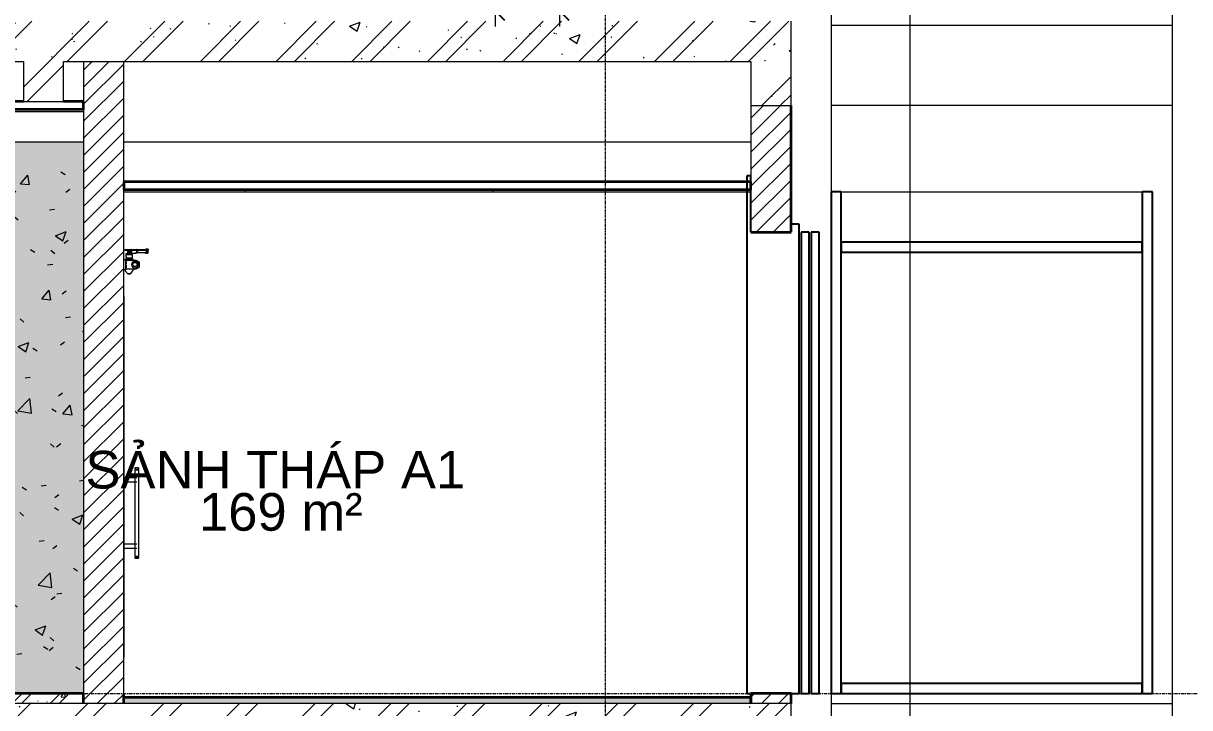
# Model space of a CAD drawing. Header units: millimetres. Extents: x 41641 to 74043, y -6777 to 34550.
# Drawn here: x 45537 to 51348, y 2130 to 5540 of the extents above; entities that cross this region are included whole.
import ezdxf

# ---------------------------------------------------------------- set-up
doc = ezdxf.new("R2010")
doc.units = ezdxf.units.MM
doc.linetypes.add('Centre', pattern=[31.75, 6.35, -4.7625, 15.875, -4.7625])
doc.linetypes.add('Grid Line', pattern=[22.225, 12.7, -3.175, 3.175, -3.175])
for name, color, linetype, lineweight in [('0-1', 7, 'Continuous', 5), ('A-ANNO-DIMS', 211, 'Continuous', 9), ('A-ANNO-DIMS-75', 211, 'Continuous', 9), ('A-AREA-IDEN', 2, 'Continuous', 9), ('A-CLNG-2', 7, 'Continuous', 35), ('A-CLNG-FNSH-1', 250, 'Continuous', 18), ('A-CLNG-PATT', 13, 'Continuous', 18), ('A-DETL-GENF-1', 9, 'Continuous', 18), ('A-DETL-THIN', 151, 'Continuous', 18), ('A-DOOR', 31, 'Continuous', 18), ('A-DOOR-1', 31, 'Continuous', 25), ('A-FLOR-FNSH-1', 7, 'Continuous', 35), ('A-FLOR-LEVL-2', 51, 'Centre', 9), ('A-FLOR-PATT-3', 8, 'Continuous', 18), ('A-WALL', 113, 'Continuous', 18), ('A-WALL-1', 7, 'Continuous', 35), ('A-WALL-PATT', 111, 'Continuous', 18), ('S-BEAM-2', 250, 'Continuous', 18), ('S-COLS-1', 250, 'Continuous', 18), ('S-GRID-1', 1, 'Grid Line', 9)]:
    doc.layers.add(name, color=color, linetype=linetype, lineweight=lineweight)
doc.styles.add('Arial', font='arial.ttf', dxfattribs={"height": 187.5})
doc.styles.add('UTM Avo', font='', dxfattribs={"width": 0.9, "height": 187.5})
doc.styles.get('UTM Avo').set_extended_font_data('UTM Avo')
doc.dimstyles.new('1_Dim_chi_tiet_2_5', dxfattribs={"dimscale": 304.8, "dimtxt": 187.368928, "dimasz": 0.295276, "dimexe": 0.246063, "dimexo": 0.0625, "dimgap": 0.024606, "dimtad": 1, "dimdec": 0, "dimrnd": 5, "dimzin": 0, "dimdsep": 46, "dimtxsty": 'UTM Avo', "dimblk1": 'OBLIQUE', "dimblk2": 'OBLIQUE', "dimsah": 1, "dimcen": 0.09, "dimdle": 0.246063, "dimazin": 0, "dimtfac": 1, "dimtdec": 4, "dimtix": 1, "dimtmove": 0, "dimatfit": 3, "dimfxl": 0.492126, "dimfxlon": 1, "dimtvp": 1, "dimtolj": 1, "dimtzin": 0, "dimarcsym": 2})
pattern_1 = [(50, (48873.26, 15725), (273.276, -23.909), [28.575, -314.325]), (355, (48873.26, 15725), (-52.8646, 286.585), [22.86, -251.46]), (100.451, (48896.03, 15723), (220.414, 262.6745), [24.285, -267.135]), (46.184, (48873.26, 15801.2), (406.619, -63.0646), [42.862, -471.487]), (96.636, (48907.14, 15795.94), (356.104, 371.141), [36.428, -400.703]), (351.184, (48873.26, 15801.2), (356.107, 371.138), [34.29, -377.19]), (21, (48911.36, 15782.15), (227.4212, -153.398), [28.575, -314.325]), (326, (48911.36, 15782.15), (92.7027, 276.282), [22.86, -251.46]), (71.451, (48930.3, 15769.37), (320.1254, 122.8816), [24.285, -267.135]), (37.5, (48873.26, 15725), (4.6325, 126.8326), [2.515, -245.897, 2.515, -252.755, -252.413]), (37.5, (48873.26, 15725), (4.6325, 126.8326), [-503.682, 2.515, -249.898]), (7.5, (48873.26, 15725), (100.2292, 150.2711), [2.515, -143.027, 2.515, -240.182, -96.203]), (7.5, (48873.26, 15725), (100.2292, 150.2711), [-388.239, 2.515, -93.688]), (327.5, (48788.3, 15725), (203.38684, -8.5935), [2.515, -92.735, 2.515, -294.665, -394.335]), (327.5, (48788.3, 15725), (203.38684, -8.5935), [-392.43, 2.515, -391.82]), (317.5, (48750.2, 15725), (222.1944, 38.1398), [2.515, -121.31, 2.515, -194.843, -280.035]), (317.5, (48750.2, 15725), (222.1944, 38.1398), [-321.183, 2.515, -277.52]), (45, (48873.26, 15725), (-94.2927, 94.2927), []), (45, (48873.26, 15867.88), (-94.2927, 94.2927), [])]
pattern_2 = [(0, (48873.26, 15725), (609.6, 152.4), [25.146, -432.054, 25.146, -432.054, -2438.4]), (0, (48873.26, 15725), (609.6, 152.4), [-914.4, 25.146, -889.254, 25.146, -432.054, -1066.8]), (0, (48873.26, 15725), (609.6, 152.4), [-2286, 25.146, -279.654, 25.146, -736.854]), (120, (49101.86, 15801.2), (-436.7823, 451.729), [25.146, -432.054, 25.146, -432.054, -2438.4]), (120, (49101.86, 15801.2), (-436.7823, 451.729), [-914.4, 25.146, -889.254, 25.146, -432.054, -1066.8]), (120, (49101.86, 15801.2), (-436.7823, 451.729), [-2286, 25.146, -279.654, 25.146, -736.854]), (240, (49178.06, 16106), (-172.8177, -604.129), [25.146, -432.054, 25.146, -432.054, -2438.4]), (240, (49178.06, 16106), (-172.8177, -604.129), [-914.4, 25.146, -889.254, 25.146, -432.054, -1066.8]), (240, (49178.06, 16106), (-172.8177, -604.129), [-2286, 25.146, -279.654, 25.146, -736.854])]
pattern_3 = [(45, (48873.26, 15725), (-42.4264, 42.4264), [])]
pattern_4 = [(50, (48873.26, 15725), (546.553, -47.817), [57.15, -628.65]), (355, (48873.26, 15725), (-105.728, 573.17), [45.72, -502.92]), (100.451, (48918.8, 15721), (440.828, 525.35), [48.57, -534.27]), (46.184, (48873.26, 15877.4), (813.237, -126.128), [85.725, -942.975]), (96.636, (48941, 15866.9), (712.207, 742.283), [72.855, -801.405]), (351.184, (48873.3, 15877.4), (712.215, 742.276), [68.58, -754.38]), (21, (48949.46, 15839.3), (454.843, -306.796), [57.15, -628.65]), (326, (48949.46, 15839.3), (185.406, 552.564), [45.72, -502.92]), (71.451, (48987.36, 15813.73), (640.251, 245.764), [48.57, -534.27]), (37.5, (48873.26, 15725), (9.2664, 253.665), [5.029, -491.795, 5.029, -505.511, -504.825]), (37.5, (48873.26, 15725), (9.2664, 253.665), [-1007.364, 5.029, -499.796]), (7.5, (48873.26, 15725), (200.4594, 300.5414), [5.029, -286.055, 5.029, -480.365, -192.405]), (7.5, (48873.26, 15725), (200.4594, 300.5414), [-776.478, 5.029, -187.376]), (327.5, (48703.33, 15725), (406.7728, -17.1864), [5.029, -185.471, 5.029, -589.331, -788.67]), (327.5, (48703.33, 15725), (406.7728, -17.1864), [-784.86, 5.029, -783.641]), (317.5, (48627.13, 15725), (444.388, 76.28), [5.029, -242.621, 5.029, -389.687, -560.07]), (317.5, (48627.13, 15725), (444.388, 76.28), [-642.366, 5.029, -555.041]), (45, (48873.26, 15725), (-188.5854, 188.5854), []), (45, (48873.26, 16010.75), (-188.5854, 188.5854), [])]

# ---------------------------------------------------------------- blocks, each defined once
blk = doc.blocks.new('NCV_TKTC_KET CAU_rvt-1-TKCS_THANG MÁY TM1 - MẶT CẮT')
at = {"layer": 'S-BEAM-2'}
for p, q in [((49561.9, 5530), (51261.9, 5530)), ((49561.9, 5530), (49561.9, 5130)), ((51261.9, 5130), (51261.9, 5530)), ((51261.9, 5130), (49561.9, 5130)), ((44546.9, 4950), (45737, 4950)), ((45737, 4950), (45836.9, 4950)), ((46036.9, 4950), (49161.9, 4950))]:
    blk.add_line(p, q, dxfattribs=at)
at = {"layer": 'S-COLS-1'}
for p, q in [((51261.9, -3850), (51261.9, 29350)), ((49561.9, 5600), (49561.9, 4700)), ((49561.9, 2200), (49561.9, 500))]:
    blk.add_line(p, q, dxfattribs=at)
blk = doc.blocks.new('FD_07 - FD_07-1700x2200-CỬA ĐI 2 CÁNH-910693-TKCS_THANG MÁY TM1 - MẶT CẮT')
at = {"layer": 'A-DOOR'}
for p, q in [((46044.4, 4360), (46036.9, 4360)), ((46048.5, 4360), (46036.9, 4360)), ((46042.9, 4413.5), (46072.3, 4413.5)), ((46042.9, 4413.5), (46042.9, 4410.5)), ((46042.9, 4410.5), (46072.3, 4410.5)), ((46044.4, 4367), (46044.4, 4360)), ((46044.4, 4367), (46058.9, 4367)), ((46048.4, 4360), (46044.4, 4360)), ((46048.4, 4359.7), (46048.5, 4359.9)), ((46048.5, 4359.9), (46048.4, 4359.7)), ((46048.4, 4359.7), (46048.5, 4359.9)), ((46048.5, 4387), (46048.5, 4393)), ((46048.5, 4393), (46052.6, 4393)), ((46052.6, 4387), (46048.5, 4387)), ((46048.5, 4376.1), (46048.5, 4384.4)), ((46048.5, 4371), (46078.5, 4371)), ((46048.5, 4360), (46049.6, 4360)), ((46049.6, 4360), (46052.6, 4360)), ((46052.6, 4393), (46074.2, 4393)), ((46052.6, 4387), (46052.6, 4393)), ((46074.2, 4387), (46052.6, 4387)), ((46052.6, 4360), (46096.8, 4360)), ((46053.9, 4369), (46053.9, 4371)), ((46057.6, 4369), (46053.9, 4369)), ((46054.9, 4369), (46054.9, 4367)), ((46054.9, 4369), (46054.9, 4367)), ((46055.4, 4410.5), (46055.4, 4409.5)), ((46055.4, 4410.5), (46055.4, 4409.5)), ((46057.4, 4409.5), (46055.4, 4409.5)), ((46055.4, 4409.5), (46057.4, 4409.5)), ((46057.4, 4409.5), (46055.4, 4409.5)), ((46055.4, 4409.5), (46057.4, 4409.5)), ((46055.4, 4409), (46055.4, 4396)), ((46055.4, 4409), (46055.4, 4396)), ((46055.4, 4409), (46071.4, 4409)), ((46071.4, 4396), (46055.4, 4396)), ((46068.5, 4409.5), (46057.4, 4409.5)), ((46061.2, 4369), (46057.6, 4369)), ((46057.9, 4409), (46057.9, 4393)), ((46057.9, 4396), (46057.9, 4393)), ((46058.9, 4367), (46083.5, 4367)), ((46059.1, 4409), (46059.1, 4393)), ((46061.2, 4371), (46061.2, 4369)), ((46066.3, 4369), (46061.2, 4369)), ((46071.3, 4369), (46066.3, 4369)), ((46067.7, 4393), (46067.7, 4409)), ((46096.6, 4409.5), (46068.5, 4409.5)), ((46068.5, 4395.5), (46096.6, 4395.5)), ((46068.9, 4393), (46068.9, 4409)), ((46068.9, 4393), (46068.9, 4395.5)), ((46071.3, 4409), (46072.1, 4409)), ((46072.1, 4396), (46071.3, 4396)), ((46071.3, 4369), (46071.3, 4371)), ((46074, 4369), (46071.3, 4369)), ((46072.6, 4369), (46071.3, 4369)), ((46071.4, 4396), (46071.4, 4409)), ((46071.7, 4369), (46072.6, 4369)), ((46072.6, 4369), (46071.7, 4369)), ((46071.8, 4398.3), (46071.8, 4406.7)), ((46071.8, 4398.3), (46071.8, 4406.7)), ((46072.3, 4413.5), (46073.5, 4413.5)), ((46072.3, 4413.5), (46073.5, 4413.5)), ((46073.5, 4412.5), (46072.3, 4412.5)), ((46072.3, 4410.5), (46073.5, 4410.5)), ((46072.3, 4410.5), (46073.5, 4410.5)), ((46072.9, 4413.5), (46072.4, 4413.5)), ((46072.4, 4413.5), (46072.9, 4413.5)), ((46072.9, 4410.5), (46072.4, 4410.5)), ((46072.4, 4410.5), (46072.9, 4410.5)), ((46074, 4369), (46072.6, 4369)), ((46072.9, 4367), (46072.9, 4369)), ((46072.9, 4367), (46072.9, 4369)), ((46073.5, 4413.5), (46099, 4413.5)), ((46073.5, 4410.5), (46099, 4410.5)), ((46074, 4369), (46074, 4371)), ((46074, 4370.9), (46074, 4369)), ((46074.2, 4393), (46078.5, 4393)), ((46074.2, 4387), (46074.2, 4393)), ((46078.5, 4387), (46074.2, 4387)), ((46078.5, 4393), (46078.5, 4387)), ((46078.5, 4384.4), (46078.5, 4376.1)), ((46083.5, 4360), (46083.5, 4367)), ((46123.4, 4409.5), (46096.6, 4409.5)), ((46101.3, 4408.5), (46096.6, 4408.5)), ((46096.6, 4396.5), (46101.3, 4396.5)), ((46097.7, 4359.7), (46113.3, 4351.1)), ((46099, 4413.5), (46100, 4413.5)), ((46099, 4413.5), (46100, 4413.5)), ((46100, 4412.5), (46099, 4412.5)), ((46099, 4410.5), (46100, 4410.5)), ((46099, 4410.5), (46100, 4410.5)), ((46100, 4413.5), (46150.7, 4413.5)), ((46100, 4410.5), (46150.7, 4410.5)), ((46101.3, 4408.5), (46100, 4408.5)), ((46100, 4396.5), (46101.3, 4396.5)), ((46151.3, 4407.5), (46101.3, 4407.5)), ((46101.3, 4397.5), (46151.3, 4397.5)), ((46146.5, 4407.5), (46104.4, 4407.5)), ((46104.4, 4397.5), (46146.4, 4397.5)), ((46123.4, 4409.5), (46125.4, 4409.5)), ((46125.4, 4409.5), (46123.4, 4409.5)), ((46123.4, 4409.5), (46125.4, 4409.5)), ((46125.4, 4409.5), (46123.4, 4409.5)), ((46125.4, 4409.5), (46125.4, 4410.5)), ((46125.4, 4409.5), (46125.4, 4410.5)), ((46145.3, 4409.5), (46146.4, 4409.5)), ((46147.3, 4409.5), (46145.3, 4409.5)), ((46146.3, 4395.5), (46145.3, 4395.5)), ((46145.3, 4395.5), (46147.3, 4395.5)), ((46146.3, 4409.5), (46146.3, 4406.8)), ((46146.4, 4409.5), (46146.3, 4409.5)), ((46146.3, 4409.5), (46146.3, 4406.4)), ((46146.3, 4409.5), (46146.8, 4409.5)), ((46146.3, 4398.6), (46146.3, 4395.5)), ((46146.3, 4398.2), (46146.3, 4395.5)), ((46146.3, 4395.5), (46146.3, 4395.5)), ((46146.8, 4395.5), (46146.4, 4395.5)), ((46147.3, 4395.5), (46146.6, 4395.5)), ((46146.6, 4395.5), (46147.3, 4395.5)), ((46146.8, 4415.3), (46146.8, 4413.5)), ((46146.8, 4415.3), (46158.8, 4415.3)), ((46158.8, 4415.3), (46146.8, 4415.3)), ((46146.8, 4415.3), (46146.8, 4413.5)), ((46146.8, 4415.3), (46158.8, 4415.3)), ((46158.8, 4415.3), (46146.8, 4415.3)), ((46146.8, 4409.5), (46146.8, 4406.9)), ((46146.8, 4398.1), (46146.8, 4395.5)), ((46147.3, 4409.5), (46148.4, 4409.5)), ((46148.4, 4395.5), (46147.3, 4395.5)), ((46147.8, 4410.5), (46147.8, 4409.5)), ((46147.8, 4410.5), (46147.8, 4409.5)), ((46148.4, 4409.5), (46151.1, 4409.5)), ((46148.4, 4407.1), (46148.4, 4409.5)), ((46148.4, 4395.5), (46148.4, 4397.9)), ((46151.1, 4395.5), (46148.4, 4395.5)), ((46149.4, 4406.5), (46151.3, 4406.5)), ((46151.3, 4398.5), (46149.4, 4398.5)), ((46150.7, 4413.5), (46152.3, 4413.5)), ((46150.7, 4410.5), (46152.3, 4410.5)), ((46151.1, 4409.5), (46154.2, 4409.5)), ((46154.2, 4395.5), (46151.1, 4395.5)), ((46152.3, 4413.5), (46151.2, 4413.5)), ((46151.3, 4406.5), (46151.6, 4406.5)), ((46151.6, 4398.5), (46151.3, 4398.5)), ((46151.6, 4406.5), (46153.3, 4406.5)), ((46153.3, 4398.5), (46151.6, 4398.5)), ((46152.3, 4413.5), (46160, 4413.5)), ((46152.3, 4410.5), (46160, 4410.5)), ((46155.1, 4409.5), (46153.1, 4409.5)), ((46153.1, 4395.5), (46155.1, 4395.5)), ((46153.3, 4400.7), (46153.3, 4404.3)), ((46154.2, 4409.5), (46154.2, 4405.6)), ((46154.2, 4399.6), (46154.2, 4395.5)), ((46155.1, 4409.5), (46156.6, 4409.5)), ((46156.6, 4395.5), (46155.1, 4395.5)), ((46156.6, 4409.5), (46159.3, 4409.5)), ((46156.6, 4395.5), (46156.6, 4409.5)), ((46159.3, 4395.5), (46156.6, 4395.5)), ((46157.8, 4409.5), (46157.8, 4410.5)), ((46157.8, 4409.5), (46157.8, 4410.5)), ((46158.8, 4413.5), (46158.8, 4415.3)), ((46158.8, 4413.5), (46158.8, 4415.3)), ((46159.3, 4395.5), (46159.3, 4409.5)), ((46159.3, 4395.5), (46159.3, 4409.5)), ((46160, 4413.5), (46160, 4413.5)), ((46160, 4413.5), (46160, 4413.5)), ((46160, 4410.5), (46160, 4410.5)), ((46160, 4410.5), (46160, 4410.5)), ((46160.4, 4410.5), (46160.4, 4413.5)), ((46160.4, 4410.5), (46160.4, 4413.5)), ((46036.9, 4315), (46044.4, 4315)), ((46036.9, 4315), (46048.5, 4315)), ((46044.4, 4315), (46044.4, 4307.4)), ((46044.4, 4315), (46048.4, 4315)), ((46044.7, 4306.7), (46057.7, 4291.3)), ((46048.3, 4318), (46048.3, 4357)), ((46048.5, 4315.1), (46048.4, 4315.3)), ((46048.4, 4315.3), (46048.5, 4315.1)), ((46048.5, 4315.1), (46048.4, 4315.3)), ((46049.6, 4315), (46048.5, 4315)), ((46052.6, 4315), (46049.6, 4315)), ((46096.8, 4315), (46052.6, 4315)), ((46070.2, 4291.3), (46083.2, 4306.7)), ((46081.7, 4337.5), (46087.5, 4347.5)), ((46087.5, 4327.5), (46081.7, 4337.5)), ((46083.4, 4307.4), (46083.4, 4315)), ((46087.5, 4347.5), (46099.1, 4347.5)), ((46099.1, 4327.5), (46087.5, 4327.5)), ((46113.3, 4323.9), (46097.7, 4315.3)), ((46099.1, 4347.5), (46104.8, 4337.5)), ((46104.8, 4337.5), (46099.1, 4327.5)), ((46114.3, 4349.3), (46114.3, 4325.7)), ((46067.4, 4291), (46060.4, 4291)), ((46060.4, 4291), (46067.4, 4291)), ((46060.4, 4291), (46067.4, 4291)), ((46067.4, 4291), (46060.4, 4291)), ((46038.9, 4180), (46036.9, 4180)), ((46038.9, 2380), (46038.9, 4180)), ((46091.9, 3325), (46091.9, 3319)), ((46091.9, 3325), (46091.9, 3319)), ((46091.9, 3314.8), (46091.9, 3275)), ((46091.9, 3314.8), (46091.9, 2885.2)), ((46093.3, 3325), (46093.3, 3325)), ((46101.9, 3325), (46093.3, 3325)), ((46093.3, 3319), (46093.3, 3319)), ((46093.3, 3319), (46101.9, 3319)), ((46093.3, 3314.8), (46093.3, 3314.8)), ((46093.3, 3314.8), (46101.9, 3314.8)), ((46093.9, 3319), (46093.9, 3314.8)), ((46093.9, 3319), (46093.9, 3314.8)), ((46110.6, 3325), (46101.9, 3325)), ((46101.9, 3319), (46110.6, 3319)), ((46101.9, 3314.8), (46110.6, 3314.8)), ((46110, 3314.8), (46110, 3319)), ((46110, 3314.8), (46110, 3319)), ((46110.6, 3325), (46110.6, 3325)), ((46110.6, 3319), (46110.6, 3319)), ((46110.6, 3314.8), (46110.6, 3314.8)), ((46111.9, 3319), (46111.9, 3325)), ((46111.9, 3319), (46111.9, 3325)), ((46111.9, 2885.2), (46111.9, 3314.8)), ((46111.9, 2885.2), (46111.9, 3314.8)), ((46101.9, 3275), (46038.9, 3275)), ((46038.9, 3255), (46101.9, 3255)), ((46091.9, 3254.9), (46091.9, 2944.9)), ((46101.9, 2945), (46038.9, 2945)), ((46038.9, 2925), (46101.9, 2925)), ((46091.9, 2925), (46091.9, 2885.2)), ((46091.9, 2881), (46091.9, 2875)), ((46091.9, 2881), (46091.9, 2875)), ((46093.3, 2885.2), (46093.3, 2885.2)), ((46093.3, 2885.2), (46101.9, 2885.2)), ((46093.3, 2881), (46093.3, 2881)), ((46093.3, 2881), (46101.9, 2881)), ((46093.3, 2875), (46093.3, 2875)), ((46093.3, 2875), (46101.9, 2875)), ((46093.9, 2885.2), (46093.9, 2881)), ((46093.9, 2885.2), (46093.9, 2881)), ((46101.9, 2885.2), (46110.6, 2885.2)), ((46101.9, 2881), (46110.6, 2881)), ((46101.9, 2875), (46110.6, 2875)), ((46110, 2881), (46110, 2885.2)), ((46110, 2881), (46110, 2885.2)), ((46110.6, 2885.2), (46110.6, 2885.2)), ((46110.6, 2881), (46110.6, 2881)), ((46110.6, 2875), (46110.6, 2875)), ((46111.9, 2875), (46111.9, 2881)), ((46111.9, 2875), (46111.9, 2881)), ((46038.9, 2380), (46036.9, 2380))]:
    blk.add_line(p, q, dxfattribs=at)
at = {"layer": 'A-DOOR', "flags": 128}
for points in [[(46048.5, 4360), (46048.5, 4359.9), (46048.4, 4359.7), (46048.4, 4359.3), (46048.3, 4358.9), (46048.3, 4358.3), (46048.3, 4357.7), (46048.3, 4357)], [(46150.6, 4402.5), (46150.6, 4403.3), (46150.5, 4404), (46150.3, 4404.7), (46150.1, 4405.4), (46149.8, 4406), (46149.4, 4406.5)], [(46149.4, 4398.5), (46149.8, 4399), (46150.1, 4399.6), (46150.3, 4400.3), (46150.5, 4401), (46150.6, 4401.7), (46150.6, 4402.5)], [(46044.7, 4306.7), (46044.7, 4306.7), (46044.6, 4306.8), (46044.6, 4306.8), (46044.6, 4306.8), (46044.6, 4306.9), (46044.6, 4306.9), (46044.5, 4307), (46044.5, 4307), (46044.5, 4307), (46044.5, 4307.1), (46044.5, 4307.1), (46044.5, 4307.2), (46044.5, 4307.2), (46044.4, 4307.3), (46044.4, 4307.3), (46044.4, 4307.3), (46044.4, 4307.4), (46044.4, 4307.4)], [(46044.7, 4306.7), (46044.6, 4306.8), (46044.6, 4306.8), (46044.6, 4306.8), (46044.6, 4306.9), (46044.6, 4306.9), (46044.5, 4307), (46044.5, 4307), (46044.5, 4307), (46044.5, 4307.1), (46044.5, 4307.1), (46044.5, 4307.2), (46044.5, 4307.2), (46044.4, 4307.3), (46044.4, 4307.3), (46044.4, 4307.3)], [(46048.3, 4318), (46048.3, 4317.3), (46048.3, 4316.7), (46048.3, 4316.1), (46048.4, 4315.7), (46048.4, 4315.3), (46048.5, 4315.1), (46048.5, 4315)], [(46083.4, 4307.4), (46083.4, 4307.3), (46083.4, 4307.3), (46083.4, 4307.2), (46083.4, 4307.2), (46083.4, 4307.1), (46083.4, 4307.1), (46083.4, 4307.1), (46083.4, 4307), (46083.3, 4307), (46083.3, 4306.9), (46083.3, 4306.9), (46083.3, 4306.9), (46083.3, 4306.8), (46083.2, 4306.8), (46083.2, 4306.7)], [(46083.4, 4307.4), (46083.4, 4307.4), (46083.4, 4307.3), (46083.4, 4307.3), (46083.4, 4307.2), (46083.4, 4307.2), (46083.4, 4307.1), (46083.4, 4307.1), (46083.4, 4307.1), (46083.4, 4307), (46083.3, 4307), (46083.3, 4306.9), (46083.3, 4306.9), (46083.3, 4306.9), (46083.3, 4306.8), (46083.2, 4306.8), (46083.2, 4306.7), (46083.2, 4306.7), (46083.2, 4306.7)], [(46058.4, 4291), (46058.3, 4291), (46058.3, 4291), (46058.3, 4291), (46058.2, 4291), (46058.2, 4291), (46058.1, 4291), (46058.1, 4291), (46058.1, 4291), (46058, 4291.1), (46058, 4291.1), (46058, 4291.1), (46057.9, 4291.1), (46057.9, 4291.1), (46057.9, 4291.1), (46057.8, 4291.2), (46057.8, 4291.2), (46057.8, 4291.2), (46057.8, 4291.2), (46057.7, 4291.3), (46057.7, 4291.3)], [(46058.4, 4291), (46058.3, 4291), (46058.3, 4291), (46058.3, 4291), (46058.2, 4291), (46058.2, 4291), (46058.1, 4291), (46058.1, 4291), (46058.1, 4291), (46058, 4291.1), (46058, 4291.1), (46058, 4291.1), (46057.9, 4291.1), (46057.9, 4291.1), (46057.9, 4291.1), (46057.8, 4291.2), (46057.8, 4291.2), (46057.8, 4291.2), (46057.8, 4291.2), (46057.7, 4291.3), (46057.7, 4291.3), (46057.7, 4291.3), (46057.7, 4291.3)], [(46069.5, 4291), (46069.5, 4291), (46069.5, 4291), (46069.5, 4291), (46069.4, 4291), (46069.4, 4291), (46069.4, 4291), (46069.3, 4291), (46069.2, 4291), (46069.2, 4291), (46069.1, 4291), (46069, 4291), (46068.9, 4291), (46068.8, 4291), (46068.7, 4291), (46068.5, 4291), (46068.4, 4291), (46068.3, 4291), (46068.1, 4291), (46068, 4291), (46067.8, 4291), (46067.7, 4291), (46067.5, 4291), (46067.3, 4291), (46067.1, 4291), (46066.9, 4291), (46066.8, 4291), (46066.6, 4291), (46066.4, 4291), (46066.2, 4291), (46066, 4291), (46065.7, 4291), (46065.5, 4291), (46065.3, 4291), (46065.1, 4291), (46064.9, 4291), (46064.7, 4291), (46064.4, 4291), (46064.2, 4291), (46064, 4291), (46063.8, 4291), (46063.6, 4291), (46063.3, 4291), (46063.1, 4291), (46062.9, 4291), (46062.7, 4291), (46062.5, 4291), (46062.2, 4291), (46062, 4291), (46061.8, 4291), (46061.6, 4291), (46061.4, 4291), (46061.2, 4291), (46061, 4291), (46060.8, 4291), (46060.7, 4291), (46060.5, 4291), (46060.3, 4291), (46060.1, 4291), (46060, 4291), (46059.8, 4291), (46059.7, 4291), (46059.5, 4291), (46059.4, 4291), (46059.3, 4291), (46059.2, 4291), (46059, 4291), (46058.9, 4291), (46058.8, 4291), (46058.8, 4291), (46058.7, 4291), (46058.6, 4291), (46058.6, 4291), (46058.5, 4291), (46058.5, 4291), (46058.4, 4291), (46058.4, 4291), (46058.4, 4291), (46058.4, 4291)], [(46058.4, 4291), (46058.4, 4291), (46058.4, 4291), (46058.4, 4291), (46058.4, 4291), (46058.5, 4291), (46058.5, 4291), (46058.6, 4291), (46058.6, 4291), (46058.7, 4291), (46058.8, 4291), (46058.9, 4291), (46059, 4291), (46059.1, 4291), (46059.2, 4291), (46059.3, 4291), (46059.5, 4291), (46059.6, 4291), (46059.7, 4291), (46059.9, 4291), (46060.1, 4291), (46060.2, 4291), (46060.4, 4291), (46060.6, 4291), (46060.7, 4291), (46060.9, 4291), (46061.1, 4291), (46061.3, 4291), (46061.5, 4291), (46061.7, 4291), (46061.9, 4291), (46062.1, 4291), (46062.3, 4291), (46062.6, 4291), (46062.8, 4291), (46063, 4291), (46063.2, 4291), (46063.4, 4291), (46063.7, 4291), (46063.9, 4291), (46064.1, 4291), (46064.3, 4291), (46064.5, 4291), (46064.8, 4291), (46065, 4291), (46065.2, 4291), (46065.4, 4291), (46065.6, 4291), (46065.8, 4291), (46066.1, 4291), (46066.3, 4291), (46066.5, 4291), (46066.7, 4291), (46066.8, 4291), (46067, 4291), (46067.2, 4291), (46067.4, 4291), (46067.6, 4291), (46067.7, 4291), (46067.9, 4291), (46068, 4291), (46068.2, 4291), (46068.3, 4291), (46068.5, 4291), (46068.6, 4291), (46068.7, 4291), (46068.8, 4291), (46068.9, 4291), (46069, 4291), (46069.1, 4291), (46069.2, 4291), (46069.3, 4291), (46069.3, 4291), (46069.4, 4291), (46069.4, 4291), (46069.5, 4291), (46069.5, 4291), (46069.5, 4291), (46069.5, 4291)], [(46058.4, 4291), (46058.4, 4291), (46058.4, 4291), (46058.4, 4291), (46058.4, 4291), (46058.5, 4291), (46058.5, 4291), (46058.6, 4291), (46058.6, 4291), (46058.7, 4291), (46058.8, 4291), (46058.9, 4291), (46059, 4291), (46059.1, 4291), (46059.2, 4291), (46059.3, 4291), (46059.5, 4291), (46059.6, 4291), (46059.7, 4291), (46059.9, 4291), (46060.1, 4291), (46060.2, 4291), (46060.4, 4291), (46060.6, 4291), (46060.7, 4291), (46060.9, 4291), (46061.1, 4291), (46061.3, 4291), (46061.5, 4291), (46061.7, 4291), (46061.9, 4291), (46062.1, 4291), (46062.3, 4291), (46062.6, 4291), (46062.8, 4291), (46063, 4291), (46063.2, 4291), (46063.4, 4291), (46063.7, 4291), (46063.9, 4291), (46064.1, 4291), (46064.3, 4291), (46064.5, 4291), (46064.8, 4291), (46065, 4291), (46065.2, 4291), (46065.4, 4291), (46065.6, 4291), (46065.8, 4291), (46066.1, 4291), (46066.3, 4291), (46066.5, 4291), (46066.7, 4291), (46066.8, 4291), (46067, 4291), (46067.2, 4291), (46067.4, 4291), (46067.6, 4291), (46067.7, 4291), (46067.9, 4291), (46068, 4291), (46068.2, 4291), (46068.3, 4291), (46068.5, 4291), (46068.6, 4291), (46068.7, 4291), (46068.8, 4291), (46068.9, 4291), (46069, 4291), (46069.1, 4291), (46069.2, 4291), (46069.3, 4291), (46069.3, 4291), (46069.4, 4291), (46069.4, 4291), (46069.5, 4291), (46069.5, 4291), (46069.5, 4291), (46069.5, 4291)], [(46069.5, 4291), (46069.5, 4291), (46069.5, 4291), (46069.5, 4291), (46069.4, 4291), (46069.4, 4291), (46069.4, 4291), (46069.3, 4291), (46069.2, 4291), (46069.2, 4291), (46069.1, 4291), (46069, 4291), (46068.9, 4291), (46068.8, 4291), (46068.7, 4291), (46068.5, 4291), (46068.4, 4291), (46068.3, 4291), (46068.1, 4291), (46068, 4291), (46067.8, 4291), (46067.7, 4291), (46067.5, 4291), (46067.3, 4291), (46067.1, 4291), (46066.9, 4291), (46066.8, 4291), (46066.6, 4291), (46066.4, 4291), (46066.2, 4291), (46066, 4291), (46065.7, 4291), (46065.5, 4291), (46065.3, 4291), (46065.1, 4291), (46064.9, 4291), (46064.7, 4291), (46064.4, 4291), (46064.2, 4291), (46064, 4291), (46063.8, 4291), (46063.6, 4291), (46063.3, 4291), (46063.1, 4291), (46062.9, 4291), (46062.7, 4291), (46062.5, 4291), (46062.2, 4291), (46062, 4291), (46061.8, 4291), (46061.6, 4291), (46061.4, 4291), (46061.2, 4291), (46061, 4291), (46060.8, 4291), (46060.7, 4291), (46060.5, 4291), (46060.3, 4291), (46060.1, 4291), (46060, 4291), (46059.8, 4291), (46059.7, 4291), (46059.5, 4291), (46059.4, 4291), (46059.3, 4291), (46059.2, 4291), (46059, 4291), (46058.9, 4291), (46058.8, 4291), (46058.8, 4291), (46058.7, 4291), (46058.6, 4291), (46058.6, 4291), (46058.5, 4291), (46058.5, 4291), (46058.4, 4291), (46058.4, 4291), (46058.4, 4291), (46058.4, 4291)], [(46070.2, 4291.3), (46070.1, 4291.2), (46070.1, 4291.2), (46070.1, 4291.2), (46070, 4291.2), (46070, 4291.2), (46070, 4291.1), (46070, 4291.1), (46069.9, 4291.1), (46069.9, 4291.1), (46069.9, 4291.1), (46069.8, 4291.1), (46069.8, 4291), (46069.8, 4291), (46069.7, 4291), (46069.7, 4291), (46069.6, 4291), (46069.6, 4291), (46069.6, 4291), (46069.5, 4291), (46069.5, 4291)], [(46070.2, 4291.3), (46070.2, 4291.3), (46070.2, 4291.3), (46070.1, 4291.2), (46070.1, 4291.2), (46070.1, 4291.2), (46070, 4291.2), (46070, 4291.2), (46070, 4291.1), (46070, 4291.1), (46069.9, 4291.1), (46069.9, 4291.1), (46069.9, 4291.1), (46069.8, 4291.1), (46069.8, 4291), (46069.8, 4291), (46069.7, 4291), (46069.7, 4291), (46069.6, 4291), (46069.6, 4291), (46069.6, 4291), (46069.5, 4291), (46069.5, 4291)]]:
    blk.add_lwpolyline(points, dxfattribs=at)
at = {"layer": 'A-DOOR'}
for centre, radius, start, end in [((46096.8, 4358), 2, 60.80251, 90), ((46093.3, 4337.5), 17, 0, 180), ((46093.3, 4337.5), 17, 180, 360), ((46093.3, 4337.5), 16.5, 0, 180), ((46093.3, 4337.5), 16.5, 180, 0), ((46096.8, 4317), 2, 270, 299.19749), ((46112.3, 4349.3), 2, 0, 60.80251), ((46112.3, 4325.7), 2, 299.19749, 0)]:
    blk.add_arc(centre, radius, start, end, dxfattribs=at)
for centre, major_axis, ratio, start_param, end_param in [((46048.5, 4381), (0, 6), 0.000349, 5.323254, 6.283185), ((46048.5, 4383), (0, 12), 0.000349, 2.181662, 3.141593), ((46068.5, 4402.5), (0, 7), 0.965835, 6.029595, 6.536775), ((46068.5, 4402.5), (0, 7), 0.965835, 0.007426, 0.185092), ((46068.5, 4402.5), (0, 7), 0.965835, 3.1703, 3.395183), ((46069.7, 4402.5), (0, 6.79), 0.259156, 4.712389, 5.153537), ((46071.8, 4402.5), (0, 2.5), 0.259156, 4.712389, 7.330383), ((46071.8, 4402.5), (0, 2.5), 0.259156, 2.094395, 4.712389), ((46069.7, 4402.5), (0, 6.79), 0.259156, 4.28637, 4.712389), ((46071.6, 4402.5), (0, 6.79), 0.259156, 4.712389, 5.992125), ((46071.6, 4402.5), (0, 6.79), 0.259156, 3.432653, 4.712389), ((46078.5, 4381), (0, 6), 0.000349, 5.323254, 6.283185), ((46078.5, 4383), (0, 12), 0.000349, 2.181662, 3.141593), ((46096.6, 4402.5), (0, 7), 0.965835, 4.712389, 6.283185), ((46096.6, 4402.5), (0, 7), 0.965835, 3.141593, 4.712389), ((46101.3, 4402.5), (0, 6), 0.965835, 5.759587, 6.462882), ((46101.3, 4402.5), (0, 6), 0.965835, 4.712389, 6.462882), ((46101.3, 4402.5), (0, 6), 0.965835, 2.961896, 4.712389), ((46101.3, 4402.5), (0, 6), 0.965835, 2.961896, 3.665191), ((46145.3, 4402.5), (0, 7), 0.259156, 0, 0.969508), ((46145.3, 4402.5), (0, 7), 0.259156, 0, 0.969508), ((46145.3, 4402.5), (0, 7), 0.259156, 2.169711, 3.141593), ((46145.3, 4402.5), (0, 7), 0.259156, 2.169711, 3.141593), ((46147.3, 4402.5), (0, 7), 0.259156, 0, 0.966016), ((46147.3, 4402.5), (0, 7), 0.259156, 2.356194, 3.141593), ((46153.1, 4402.5), (0, 7), 0.259156, 0, 1.570796), ((46153.1, 4402.5), (0, 7), 0.259156, 1.570796, 3.141593), ((46155.1, 4402.5), (0, 7), 0.259156, 0, 1.570796), ((46155.1, 4402.5), (0, 7), 0.259156, 1.570796, 3.141593), ((46150.4, 4402.5), (0, 5), 0.965835, 4.942493, 5.632805), ((46150.4, 4402.5), (0, 5), 0.965835, 3.791973, 4.482285), ((46151.3, 4402.5), (0, 5), 0.965835, 5.497787, 5.759587), ((46151.3, 4402.5), (0, 5), 0.965835, 3.665191, 3.926991), ((46154.5, 4402.5), (0, 2.5), 0.259156, 4.712389, 7.853982), ((46154.5, 4402.5), (0, 2.5), 0.259156, 1.570796, 4.712389)]:
    blk.add_ellipse(centre, major_axis=major_axis, ratio=ratio, start_param=start_param, end_param=end_param, dxfattribs=at)
for points, knots in [([(46072.1, 4408.5), (46072.2, 4408.4), (46072.6, 4408.2), (46073, 4407.8), (46073.4, 4407.5), (46073.7, 4407.3), (46073.9, 4407), (46074.1, 4406.8), (46074.2, 4406.7), (46074.3, 4406.5), (46074.5, 4406.3), (46074.6, 4406.1), (46074.8, 4405.8), (46074.9, 4405.6), (46075, 4405.4), (46075.1, 4405.3), (46075.2, 4405), (46075.4, 4404.8), (46075.5, 4404.4), (46075.6, 4404), (46075.7, 4403.7), (46075.8, 4403.2), (46075.8, 4402.8), (46075.8, 4402.5)], [0.0401144, 0.0401144, 0.0401144, 0.0401144, 0.1, 0.2, 0.25, 0.3, 0.35, 0.375, 0.4, 0.425, 0.45, 0.5, 0.55, 0.575, 0.6, 0.625, 0.65, 0.7, 0.75, 0.8, 0.85, 0.9, 1, 1, 1, 1]), ([(46075.8, 4402.5), (46075.8, 4402.2), (46075.8, 4401.8), (46075.7, 4401.3), (46075.6, 4401), (46075.5, 4400.6), (46075.4, 4400.2), (46075.2, 4400), (46075.1, 4399.7), (46075, 4399.6), (46074.9, 4399.4), (46074.8, 4399.2), (46074.6, 4398.9), (46074.5, 4398.7), (46074.3, 4398.5), (46074.2, 4398.3), (46074.1, 4398.2), (46073.9, 4398), (46073.7, 4397.7), (46073.4, 4397.5), (46073, 4397.2), (46072.6, 4396.8), (46072.2, 4396.6), (46072.1, 4396.5)], [0, 0, 0, 0, 0.1, 0.15, 0.2, 0.25, 0.3, 0.35, 0.375, 0.4, 0.425, 0.45, 0.5, 0.55, 0.575, 0.6, 0.625, 0.65, 0.7, 0.75, 0.8, 0.9, 0.9598856, 0.9598856, 0.9598856, 0.9598856]), ([(46048.5, 4347), (46048.5, 4348.2), (46048.6, 4350), (46048.7, 4351.9), (46048.8, 4352.9), (46049, 4353.5), (46049.1, 4353.7), (46049.3, 4353.4), (46049.4, 4352.6), (46049.5, 4351.4), (46049.6, 4350.4), (46049.6, 4349.9)], [0, 0, 0, 0, 0.2, 0.3, 0.4, 0.5, 0.6, 0.7, 0.8, 0.9, 1, 1, 1, 1]), ([(46049.6, 4344.1), (46049.6, 4343), (46049.5, 4341.7), (46049.3, 4340.6), (46049.1, 4340.3), (46049, 4340.5), (46048.8, 4341.1), (46048.7, 4342.1), (46048.6, 4343.5), (46048.5, 4345.2), (46048.5, 4346.4), (46048.5, 4347)], [0, 0, 0, 0, 0.2, 0.3, 0.4, 0.5, 0.6, 0.7, 0.8, 0.9, 1, 1, 1, 1]), ([(46048.5, 4328), (46048.5, 4329.2), (46048.6, 4331), (46048.7, 4332.9), (46048.8, 4333.9), (46049, 4334.5), (46049.1, 4334.7), (46049.3, 4334.4), (46049.4, 4333.6), (46049.5, 4332.4), (46049.6, 4331.4), (46049.6, 4330.9)], [0, 0, 0, 0, 0.2, 0.3, 0.4, 0.5, 0.6, 0.7, 0.8, 0.9, 1, 1, 1, 1]), ([(46049.6, 4325.1), (46049.6, 4324), (46049.5, 4322.7), (46049.3, 4321.6), (46049.1, 4321.3), (46049, 4321.5), (46048.8, 4322.1), (46048.7, 4323.1), (46048.6, 4324.5), (46048.5, 4326.2), (46048.5, 4327.4), (46048.5, 4328)], [0, 0, 0, 0, 0.2, 0.3, 0.4, 0.5, 0.6, 0.7, 0.8, 0.9, 1, 1, 1, 1])]:
    blk.add_open_spline(points, degree=3, knots=knots, dxfattribs=at)
for points in [[(46049.1, 4353.6), (46049, 4353.6), (46049, 4353.6), (46049, 4353.5)], [(46049, 4353.5), (46049, 4353.6), (46049, 4353.6), (46049.1, 4353.6)], [(46049.1, 4353.6), (46049, 4353.6), (46049, 4353.6), (46049, 4353.5)], [(46049, 4340.5), (46049, 4340.4), (46049.1, 4340.3), (46049.2, 4340.5), (46049.3, 4340.7)], [(46049.3, 4340.7), (46049.2, 4340.5), (46049.1, 4340.3), (46049, 4340.4), (46049, 4340.5)], [(46049, 4340.5), (46049, 4340.4), (46049.1, 4340.3), (46049.2, 4340.5), (46049.3, 4340.7)], [(46049.3, 4334.3), (46049.2, 4334.5), (46049.1, 4334.7), (46049, 4334.6), (46049, 4334.5)], [(46049, 4334.5), (46049, 4334.6), (46049.1, 4334.7), (46049.2, 4334.5), (46049.3, 4334.3)], [(46049.3, 4334.3), (46049.2, 4334.5), (46049.1, 4334.7), (46049, 4334.6), (46049, 4334.5)], [(46049, 4321.5), (46049, 4321.4), (46049, 4321.4), (46049.1, 4321.4)], [(46049.1, 4321.4), (46049, 4321.4), (46049, 4321.4), (46049, 4321.5)], [(46049, 4321.5), (46049, 4321.4), (46049, 4321.4), (46049.1, 4321.4)], [(46049.3, 4353.3), (46049.2, 4353.5), (46049.2, 4353.6), (46049.1, 4353.6)], [(46049.1, 4353.6), (46049.2, 4353.6), (46049.2, 4353.5), (46049.3, 4353.3)], [(46049.3, 4353.3), (46049.2, 4353.5), (46049.2, 4353.6), (46049.1, 4353.6)], [(46049.1, 4321.4), (46049.2, 4321.4), (46049.2, 4321.5), (46049.3, 4321.7)], [(46049.3, 4321.7), (46049.2, 4321.5), (46049.2, 4321.4), (46049.1, 4321.4)], [(46049.1, 4321.4), (46049.2, 4321.4), (46049.2, 4321.5), (46049.3, 4321.7)], [(46049.6, 4349.9), (46049.6, 4349.4), (46049.7, 4348.5), (46049.8, 4347.5), (46049.8, 4347)], [(46049.8, 4347), (46049.8, 4346.5), (46049.7, 4345.5), (46049.6, 4344.6), (46049.6, 4344.1)], [(46049.6, 4330.9), (46049.6, 4330.4), (46049.7, 4329.5), (46049.8, 4328.5), (46049.8, 4328)], [(46049.8, 4328), (46049.8, 4327.5), (46049.7, 4326.5), (46049.6, 4325.6), (46049.6, 4325.1)]]:
    blk.add_open_spline(points, degree=3, dxfattribs=at)
blk = doc.blocks.new('Thang may HIEN - Dài x Rộng - 2000x2000-V2-TKCS_THANG MÁY TM1 - MẶT CẮT')
at = {"layer": 'A-DOOR'}
blk.add_line((49611.9, 4700), (51111.9, 4700), dxfattribs=at)
at = {"layer": 'A-DOOR-1'}
for p, q in [((49161.9, 4780), (49141.9, 4780)), ((49141.9, 4780), (49141.9, 2200)), ((49161.9, 4500), (49161.9, 4780)), ((49611.9, 4700), (49561.9, 4700)), ((49561.9, 4700), (49561.9, 2200)), ((49611.9, 2200), (49611.9, 4700)), ((51161.9, 4700), (51111.9, 4700)), ((51111.9, 4700), (51111.9, 2200)), ((51161.9, 2200), (51161.9, 4700)), ((49401.9, 4540), (49361.9, 4540)), ((49361.9, 4540), (49361.9, 4500)), ((49401.9, 2200), (49401.9, 4540)), ((49361.9, 4500), (49161.9, 4500)), ((49452.3, 4500), (49412.3, 4500)), ((49412.3, 4500), (49412.3, 2200)), ((49452.3, 2200), (49452.3, 4500)), ((49502.3, 4500), (49462.3, 4500)), ((49462.3, 4500), (49462.3, 2200)), ((49502.3, 2200), (49502.3, 4500)), ((51111.9, 4450), (49611.9, 4450)), ((49611.9, 4450), (49611.9, 4400)), ((51111.9, 4400), (51111.9, 4450)), ((49611.9, 4400), (51111.9, 4400)), ((51111.9, 2250), (49611.9, 2250)), ((49611.9, 2250), (49611.9, 2200)), ((51111.9, 2200), (51111.9, 2250)), ((49141.9, 2200), (49401.9, 2200)), ((49412.3, 2200), (49452.3, 2200)), ((49462.3, 2200), (49502.3, 2200)), ((49561.9, 2200), (49611.9, 2200)), ((49611.9, 2200), (51111.9, 2200)), ((51111.9, 2200), (51161.9, 2200))]:
    blk.add_line(p, q, dxfattribs=at)
blk = doc.blocks.new('DIMBLOCK17-TKCS_THANG MÁY TM1 - MẶT CẮT')
at = {"layer": 'A-ANNO-DIMS-75'}
for p, q in [((47888.6, 5525), (47888.6, 7975)), ((48038.6, 7900), (47813.6, 7900)), ((47888.6, 7900), (48038.6, 7900)), ((47738.6, 5600), (47963.6, 5600)), ((47888.6, 5600), (47738.6, 5600))]:
    blk.add_line(p, q, dxfattribs=at)
at = {"layer": 'A-ANNO-DIMS-75', "lineweight": 25}
for p, q in [((47888.6, 7900), (47843.6, 7945)), ((47888.6, 7900), (47933.6, 7855)), ((47888.6, 5600), (47843.6, 5645)), ((47888.6, 5600), (47933.6, 5555))]:
    blk.add_line(p, q, dxfattribs=at)
at = {"layer": 'A-ANNO-DIMS-75', "color": 0, "insert": (47645, 6493.2), "char_height": 187.5, "width": 616.236, "attachment_point": 1, "rotation": 90, "line_spacing_factor": 1.110334, "style": 'UTM Avo'}
blk.add_mtext('2300', dxfattribs=at)
blk = doc.blocks.new('_Oblique')
at = {"color": 0, "linetype": 'ByBlock', "lineweight": -2}
blk.add_line((-0.5, -0.5), (0.5, 0.5), dxfattribs=at)
blk = doc.blocks.new('DIMBLOCK18-TKCS_THANG MÁY TM1 - MẶT CẮT')
at = {"layer": 'A-ANNO-DIMS-75', "lineweight": 25}
for p, q in [((48209.5, 7800), (48164.5, 7845)), ((48209.5, 7800), (48254.5, 7755)), ((48209.5, 5600), (48164.5, 5645)), ((48209.5, 5600), (48254.5, 5555))]:
    blk.add_line(p, q, dxfattribs=at)
at = {"layer": 'A-ANNO-DIMS-75'}
for p, q in [((48209.5, 5525), (48209.5, 7875)), ((48359.5, 7800), (48134.5, 7800)), ((48209.5, 7800), (48359.5, 7800)), ((48059.5, 5600), (48284.5, 5600)), ((48209.5, 5600), (48059.5, 5600))]:
    blk.add_line(p, q, dxfattribs=at)
at = {"layer": 'A-ANNO-DIMS-75', "color": 0, "insert": (47965.9, 6443.2), "char_height": 187.5, "width": 616.236, "attachment_point": 1, "rotation": 90, "line_spacing_factor": 1.110334, "style": 'UTM Avo'}
blk.add_mtext('2200', dxfattribs=at)
blk = doc.blocks.new('DIMBLOCK21-TKCS_THANG MÁY TM1 - MẶT CẮT')
at = {"layer": 'A-ANNO-DIMS-75', "lineweight": 25}
for p, q in [((49952.9, 26000), (49907.9, 26045)), ((49952.9, 26000), (49997.9, 25955)), ((49952.9, -2000), (49907.9, -1955)), ((49952.9, -2000), (49997.9, -2045))]:
    blk.add_line(p, q, dxfattribs=at)
at = {"layer": 'A-ANNO-DIMS-75'}
for p, q in [((50102.9, 26000), (49877.9, 26000)), ((49952.9, 26000), (49952.9, -2000)), ((49952.9, 26000), (50102.9, 26000)), ((50102.9, -2000), (49877.9, -2000)), ((49952.9, -2000), (50102.9, -2000))]:
    blk.add_line(p, q, dxfattribs=at)
at = {"layer": 'A-ANNO-DIMS-75', "color": 0, "char_height": 187.5, "attachment_point": 1, "rotation": 90, "line_spacing_factor": 1.110334, "style": 'UTM Avo'}
for s, insert, width in [('HÀNH TRÌNH THANG MÁY', (50071.3, 10619), 3314.348), ('28000', (49709.3, 11679), 770.294)]:
    blk.add_mtext(s, dxfattribs=dict(at, insert=insert, width=width))

msp = doc.modelspace()

# ---------------------------------------------------------------- hatches: boundary and pattern name
at = {"layer": 'A-CLNG-PATT'}
h = msp.add_hatch(dxfattribs=at)
h.set_pattern_fill('FP_10', color=256, style=0, pattern_type=2)
h.set_pattern_definition(pattern_2)
h.paths.add_polyline_path([(44536.9, 5100), (45836.9, 5100), (45836.9, 5110), (44536.9, 5110), (44536.9, 5108.3)])
h.paths.add_polyline_path([(44235.3, 5100), (44235.3, 5110), (43732, 5110), (43732, 5100)])
h = msp.add_hatch(dxfattribs=at)
h.set_pattern_fill('FP_10', color=256, style=0, pattern_type=2)
h.set_pattern_definition(pattern_2)
h.paths.add_polyline_path([(48752.4, 4700), (49161.9, 4700), (49161.9, 4710), (46036.9, 4710), (46036.9, 4700), (47454.3, 4700)])
at = {"layer": 'A-DETL-GENF-1'}
h = msp.add_hatch(dxfattribs=at)
h.set_pattern_fill('FP_3', color=256, style=0, pattern_type=2)
h.set_pattern_definition(pattern_4)
h.paths.add_polyline_path([(44235.3, 4950), (44536.9, 4950), (44536.9, 5350), (45537, 5350), (45537, 5150), (45737, 5150), (45737, 5350), (49161.9, 5350), (49161.9, 5130), (49361.9, 5130), (49361.9, 5550), (43732, 5550), (43732, 5350), (44235.3, 5350), (44235.3, 5255.9)])
h.paths.add_polyline_path([(53858.6, 4950), (53858.6, 5550), (51461.9, 5550), (51461.9, 5130), (51661.9, 5130), (51661.9, 5350), (53362.4, 5350), (53362.4, 4950)])
h = msp.add_hatch(dxfattribs=at)
h.set_pattern_fill('FP_3', color=256, style=0, pattern_type=2)
h.set_pattern_definition(pattern_4)
h.paths.add_polyline_path([(44235.3, 1550), (44536.9, 1550), (44536.9, 1950), (45836.9, 1950), (45836.9, 1750), (46036.9, 1750), (46036.9, 1950), (49161.9, 1950), (49161.9, 1750), (49361.9, 1750), (49361.9, 2150), (43732, 2150), (43732, 1950), (44235.3, 1950)])
h.paths.add_polyline_path([(53358.3, 1550), (53686.9, 1550), (53686.9, 1950), (53858.6, 1950), (53858.6, 2150), (51461.9, 2150), (51461.9, 1750), (51661.9, 1750), (51661.9, 1950), (53358.3, 1950), (53358.3, 1561.8)])
at = {"layer": 'A-FLOR-PATT-3'}
h = msp.add_hatch(dxfattribs=at)
h.set_pattern_fill('FP_2', color=256, style=0, pattern_type=2)
h.set_pattern_definition(pattern_1)
h.paths.add_polyline_path([(44536.9, 2150), (45836.9, 2150), (45836.9, 2200), (43732, 2200), (43732, 2150), (44235.3, 2150)])
h = msp.add_hatch(dxfattribs=at)
h.set_pattern_fill('FP_2', color=256, style=0, pattern_type=2)
h.set_pattern_definition(pattern_1)
h.paths.add_polyline_path([(51661.9, 2150), (53435.3, 2150), (53435.3, 2180), (51461.9, 2180), (51461.9, 2150)])
h.paths.add_polyline_path([(47911.9, 2150), (49161.9, 2150), (49161.9, 2180), (46036.9, 2180), (46036.9, 2150), (46156.1, 2150)])
at = {"layer": 'A-WALL-PATT'}
h = msp.add_hatch(dxfattribs=at)
h.set_pattern_fill('FP_1', color=256, style=0, pattern_type=2)
h.set_pattern_definition(pattern_3)
h.paths.add_polyline_path([(46036.9, 2150), (46036.9, 5350), (45836.9, 5350), (45836.9, 2150)])
h = msp.add_hatch(dxfattribs=at)
h.set_pattern_fill('FP_1', color=256, style=0, pattern_type=2)
h.set_pattern_definition(pattern_3)
h.paths.add_polyline_path([(49361.9, 2150), (49361.9, 2200), (49161.9, 2200), (49161.9, 2150)])
h.paths.add_polyline_path([(49161.9, 4500), (49361.9, 4500), (49361.9, 5130), (49161.9, 5130), (49161.9, 4640.2)])
h = msp.add_hatch(dxfattribs=at)
h.set_pattern_fill('FP_5', color=256, style=0, pattern_type=2)
h.set_pattern_definition([(50, (48873.26, 15725), (546.553, -47.817), [57.15, -628.65]), (355, (48873.26, 15725), (-105.728, 573.17), [45.72, -502.92]), (100.451, (48918.8, 15721), (440.828, 525.35), [48.57, -534.27]), (46.184, (48873.26, 15877.4), (813.237, -126.128), [85.725, -942.975]), (96.636, (48941, 15866.9), (712.207, 742.283), [72.855, -801.405]), (351.184, (48873.3, 15877.4), (712.215, 742.276), [68.58, -754.38]), (21, (48949.46, 15839.3), (454.843, -306.796), [57.15, -628.65]), (326, (48949.46, 15839.3), (185.406, 552.564), [45.72, -502.92]), (71.451, (48987.36, 15813.73), (640.251, 245.764), [48.57, -534.27]), (37.5, (48873.26, 15725), (9.2664, 253.665), [25.146, -471.678, 25.146, -485.394, -504.825]), (37.5, (48873.26, 15725), (9.2664, 253.665), [-1007.364, 25.146, -479.679]), (7.5, (48873.26, 15725), (200.4594, 300.5414), [25.146, -265.938, 25.146, -460.248, -192.405]), (7.5, (48873.26, 15725), (200.4594, 300.5414), [-776.478, 25.146, -167.259]), (327.5, (48703.33, 15725), (406.7728, -17.1864), [25.146, -165.354, 25.146, -569.214, -788.67]), (327.5, (48703.33, 15725), (406.7728, -17.1864), [-784.86, 25.146, -763.524]), (317.5, (48627.13, 15725), (444.388, 76.28), [25.146, -222.504, 25.146, -369.57, -560.07]), (317.5, (48627.13, 15725), (444.388, 76.28), [-642.366, 25.146, -534.924])])
h.paths.add_polyline_path([(44858, 2200), (45836.9, 2200), (45836.9, 4950), (44546.9, 4950), (44546.9, 2200)])
h = msp.add_hatch(dxfattribs=at)
h.set_pattern_fill('FP_6', color=256, style=0, pattern_type=2)
h.set_pattern_definition([(37.5, (48873.26, 15725), (-2.40047, 73.41204), [2.515, -55.397, 2.515, -62.255, -61.913]), (37.5, (48873.26, 15725), (-2.40047, 73.41204), [-122.682, 2.515, -59.398]), (7.5, (48873.26, 15725), (67.42816, 107.524), [2.515, -28.727, 2.515, -49.682, -20.003]), (7.5, (48873.26, 15725), (67.42816, 107.524), [-83.439, 2.515, -17.488]), (327.5, (48826.4, 15725), (118.6493, 0.21553), [2.515, -16.535, 2.515, -66.065, -89.535]), (327.5, (48826.4, 15725), (118.6493, 0.21553), [-87.63, 2.515, -87.02]), (317.5, (48826.4, 15725), (114.5339, 33.4393), [2.515, -7.01, 2.515, -42.443, -51.435]), (317.5, (48826.4, 15725), (114.5339, 33.4393), [-54.483, 2.515, -48.92])])
h.paths.add_polyline_path([(44858, 2200), (45836.9, 2200), (45836.9, 4950), (44546.9, 4950), (44546.9, 2200)])

# ---------------------------------------------------------------- linework, layer by layer
at = {"layer": 'A-CLNG-2'}
for p, q in [((45537, 5150), (44536.9, 5150)), ((45836.9, 5150), (45737, 5150)), ((45836.9, 5110), (45836.9, 5150)), ((45836.9, 5110), (44536.9, 5110)), ((49161.9, 4750), (46036.9, 4750)), ((46036.9, 4750), (46036.9, 4710)), ((49161.9, 4710), (46036.9, 4710)), ((49161.9, 4710), (49161.9, 4750))]:
    msp.add_line(p, q, dxfattribs=at)
at = {"layer": 'A-CLNG-FNSH-1'}
for p, q in [((44536.9, 5100), (45836.9, 5100)), ((49161.9, 4700), (49161.9, 4710)), ((46036.9, 4700), (49161.9, 4700))]:
    msp.add_line(p, q, dxfattribs=at)
at = {"layer": 'A-DETL-THIN'}
for p, q in [((49361.9, 5130), (49361.9, 5550)), ((44536.9, 5350), (45537, 5350)), ((45537, 5350), (45537, 5150)), ((45737, 5150), (45737, 5350)), ((45737, 5350), (49161.9, 5350)), ((49161.9, 5350), (49161.9, 5130)), ((45537, 5150), (45737, 5150)), ((49161.9, 5130), (49361.9, 5130)), ((49361.9, 2150), (43732, 2150)), ((49361.9, 1750), (49361.9, 2150))]:
    msp.add_line(p, q, dxfattribs=at)
at = {"layer": 'A-FLOR-FNSH-1'}
for p, q in [((45836.9, 2200), (43732, 2200)), ((45836.9, 2150), (45836.9, 2200)), ((49161.9, 2180), (46036.9, 2180)), ((49161.9, 2150), (49161.9, 2180))]:
    msp.add_line(p, q, dxfattribs=at)
at = {"layer": 'A-FLOR-LEVL-2'}
msp.add_line((41640.6, 2200), (55864.2, 2200), dxfattribs=at)
at = {"layer": 'A-WALL'}
for p, q in [((45836.9, 5350), (45836.9, 2200)), ((46036.9, 2200), (46036.9, 5350)), ((49161.9, 5130), (49161.9, 4500)), ((49561.9, 2150), (51261.9, 2150))]:
    msp.add_line(p, q, dxfattribs=at)
at = {"layer": 'A-WALL-1'}
for p, q in [((49361.9, 4500), (49361.9, 5130)), ((49161.9, 4500), (49361.9, 4500)), ((46036.9, 2150), (46036.9, 2200)), ((49161.9, 2200), (49161.9, 2150)), ((49361.9, 2200), (49161.9, 2200)), ((49361.9, 2150), (49361.9, 2200))]:
    msp.add_line(p, q, dxfattribs=at)
at = {"layer": 'S-GRID-1'}
msp.add_line((48436.9, -4226.6), (48436.9, 32417.5), dxfattribs=at)

# ---------------------------------------------------------------- block references
at = {"layer": '0-1'}
msp.add_blockref('NCV_TKTC_KET CAU_rvt-1-TKCS_THANG MÁY TM1 - MẶT CẮT', (0, 0), dxfattribs=at)
at = {"layer": 'A-DOOR'}
for name in ['Thang may HIEN - Dài x Rộng - 2000x2000-V2-TKCS_THANG MÁY TM1 - MẶT CẮT', 'FD_07 - FD_07-1700x2200-CỬA ĐI 2 CÁNH-910693-TKCS_THANG MÁY TM1 - MẶT CẮT']:
    msp.add_blockref(name, (0, 0), dxfattribs=at)

# ---------------------------------------------------------------- texts
at = {"layer": 'A-AREA-IDEN', "char_height": 187.5, "line_spacing_factor": 0.936439, "style": 'Arial'}
for s, insert, width, attachment_point in [('\\pt3.75,7.5,11.25,15,18.75,22.5,26.25,30,33.75,37.5,41.25,45,48.75,52.5,56.25,60,63.75,67.5,71.25,75,78.75,82.5,86.25,90,93.75,97.5,101.25,105,108.75,112.5,116.25,120;SẢNH THÁP A1', (46792.4, 3219.6), 1895.25, 8), ('\\pt3.75,7.5,11.25,15,18.75,22.5,26.25,30,33.75,37.5,41.25,45,48.75,52.5,56.25,60,63.75,67.5,71.25,75,78.75,82.5,86.25,90,93.75,97.5,101.25,105,108.75,112.5,116.25,120;169 m²', (46819.6, 3104.3), 823.5, 5)]:
    msp.add_mtext(s, dxfattribs=dict(at, insert=insert, width=width, attachment_point=attachment_point))

# ---------------------------------------------------------------- dimensions: what is measured, and where the dimension line sits
at = {"layer": 'A-ANNO-DIMS'}
dim = msp.add_linear_dim(base=(49952.9, -2000), p1=(50102.9, 26000), p2=(50102.9, -2000), angle=90, text='<>\\XHÀNH TRÌNH THANG MÁY', dimstyle='1_Dim_chi_tiet_2_5', override={"dimpost": '<>', "dimfxl": 28000}, dxfattribs=at)
dim.commit()
dim.dimension.update_dxf_attribs({"geometry": 'DIMBLOCK21-TKCS_THANG MÁY TM1 - MẶT CẮT', "text_midpoint": (49952.9, 12000)})
for base, p1, p2, override, picture, middle in [((47888.6, 7900), (47738.6, 5600), (48038.6, 7900), {"dimpost": '<>', "dimfxl": 2319.482701}, 'DIMBLOCK17-TKCS_THANG MÁY TM1 - MẶT CẮT', (47784, 6750)), ((48209.5, 7800), (48059.5, 5600), (48359.5, 7800), {"dimpost": '<>', "dimfxl": 2220.360331}, 'DIMBLOCK18-TKCS_THANG MÁY TM1 - MẶT CẮT', (48105, 6700))]:
    dim = msp.add_linear_dim(base=base, p1=p1, p2=p2, angle=90, dimstyle='1_Dim_chi_tiet_2_5', override=override, dxfattribs=at)
    dim.commit()
    dim.dimension.update_dxf_attribs({"geometry": picture, "text_midpoint": middle})

doc.saveas('drawing.dxf')
